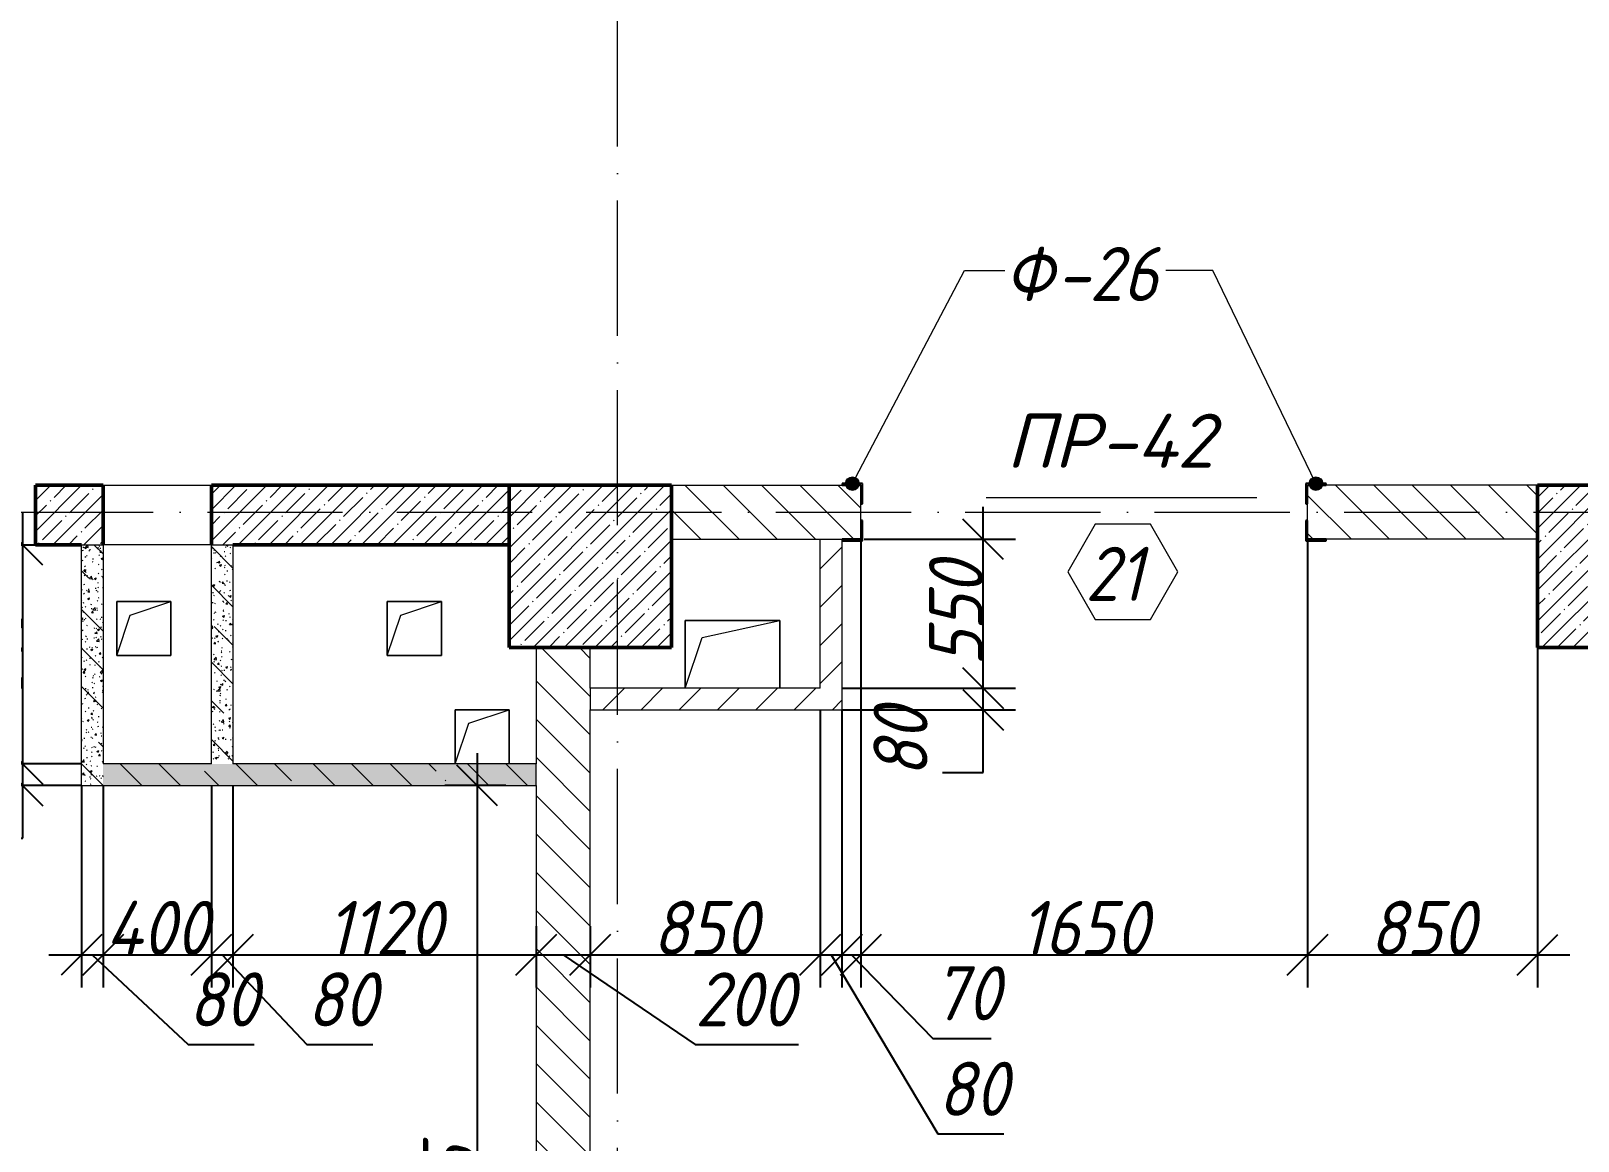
# Model space of a CAD drawing. Header units: millimetres. Extents: x -269418 to 201924, y -5890 to 98643.
# Drawn here: x 27443 to 33160, y 5476 to 9579 of the extents above; entities that cross this region are included whole.
import ezdxf

# ---------------------------------------------------------------- set-up
doc = ezdxf.new("R2010")
doc.units = ezdxf.units.MM
doc.linetypes.add('50_200_ШТРИХ_1Т_ш5_п1_п1_', pattern=[700, 500, -100, 0, -100])
for name, color, linetype, lineweight in [('A-ANNO-DIMS', 7, 'Continuous', 9), ('A-DOOR-IDEN', 7, 'Continuous', 9), ('A-FLOR', 7, 'Continuous', 9), ('A-GENM', 7, 'Continuous', 9), ('A-GENM-1', 7, 'Continuous', 25), ('A-GENM-IDEN', 7, 'Continuous', 9), ('A-WALL-3', 7, 'Continuous', 50), ('A-WALL-PATT-2', 7, 'Continuous', 5), ('I-WALL', 7, 'Continuous', 5), ('S-COLS', 7, 'Continuous', 9), ('S-COLS-1', 7, 'Continuous', 5), ('S-COLS-2', 7, 'Continuous', 50), ('Оси-1', 7, '50_200_ШТРИХ_1Т_ш5_п1_п1_', 9)]:
    doc.layers.add(name, color=color, linetype=linetype, lineweight=lineweight)
for name, color, linetype, lineweight, true_color in [('A-WALL-4', 7, 'Continuous', 5, 0x008000), ('A-WALL-6', 7, 'Continuous', 13, 0x0070df), ('A-WALL-9', 7, 'Continuous', 5, 0x0070df), ('A-WALL-FNSH-2', 7, 'Continuous', 13, 0xce0000), ('A-WALL-FNSH-3', 7, 'Continuous', 13, 0x008000), ('A-WALL-FNSH-4', 7, 'Continuous', 13, 0x0070df), ('A-WALL-PATT-1', 7, 'Continuous', 5, 0xce0000), ('A-WALL-PATT-3', 7, 'Continuous', 5, 0x008000), ('A-WALL-PATT-4', 7, 'Continuous', 5, 0x0070df)]:
    doc.layers.add(name, color=color, linetype=linetype, lineweight=lineweight, true_color=true_color)
doc.styles.add('ISOCPEUR_I_2', font='isocpeui.ttf', dxfattribs={"width": 0.9, "height": 200})
doc.styles.add('ISOCPEUR_I_4', font='isocpeui.ttf', dxfattribs={"height": 200})
doc.dimstyles.new('ISO-2_0_0_9К_СРЕДНИЙ_1', dxfattribs={"dimscale": 304.8, "dimtxt": 199.196235, "dimasz": 0.492126, "dimexe": 0.393701, "dimexo": 0, "dimgap": 0, "dimtad": 1, "dimdec": 0, "dimzin": 0, "dimdsep": 46, "dimtxsty": 'ISOCPEUR_I_2', "dimblk1": 'OBLIQUE', "dimblk2": 'OBLIQUE', "dimsah": 1, "dimcen": 0.09, "dimdle": 0.393701, "dimazin": 0, "dimtfac": 1, "dimtdec": 4, "dimtix": 1, "dimtmove": 1, "dimatfit": 3, "dimfxl": 1, "dimtvp": 1, "dimtolj": 1, "dimtzin": 0, "dimarcsym": 2})
doc.dimstyles.new('ISO-2_0_0_9К_СРЕДНИЙ_2', dxfattribs={"dimscale": 304.8, "dimtxt": 199.196235, "dimasz": 0.492126, "dimexe": 0.393701, "dimexo": 0, "dimgap": 0, "dimtad": 1, "dimdec": 0, "dimzin": 0, "dimdsep": 46, "dimtxsty": 'ISOCPEUR_I_2', "dimblk1": 'OBLIQUE', "dimblk2": 'OBLIQUE', "dimsah": 1, "dimcen": 0.09, "dimdle": 0.393701, "dimazin": 0, "dimtfac": 1, "dimtdec": 4, "dimtix": 1, "dimtmove": 0, "dimatfit": 3, "dimfxl": 1, "dimtvp": 1, "dimtolj": 1, "dimtzin": 0, "dimarcsym": 2})
pattern_1 = [(135, (0, 0), (-70.71068, -70.71068), [])]
pattern_2 = [(45, (0, 0), (-70.71068, 70.71068), [])]
pattern_3 = [(50, (0, 0), (72.87376, -6.37607), [7.62, -83.82]), (355, (0, 0), (-14.09699, 76.42244), [6.096, -67.056]), (100.451, (6.07, -0.53), (58.77696, 70.04687), [6.476, -71.236]), (46.184, (0, 20.32), (108.43142, -16.81745), [11.43, -125.73]), (96.636, (9.04, 18.92), (94.961, 98.9709), [9.714, -106.854]), (351.184, (0, 20.32), (94.96227, 98.9702), [9.144, -100.584]), (21, (10.16, 15.24), (60.64565, -40.90654), [7.62, -83.82]), (326, (10.16, 15.24), (24.72083, 73.67493), [6.096, -67.056]), (71.451, (15.214, 11.83), (85.36689, 32.76874), [6.476, -71.236]), (37.5, (0, 0), (1.235525, 33.822432), [3.353, -62.89, 3.353, -64.719, -67.31]), (37.5, (0, 0), (1.235525, 33.822432), [-134.315, 3.353, -63.957]), (7.5, (0, 0), (26.728146, 40.07255), [3.353, -35.458, 3.353, -61.366, -25.654]), (7.5, (0, 0), (26.728146, 40.07255), [-103.53, 3.353, -22.301]), (327.5, (-22.657, 0), (54.236318, -2.292117), [3.353, -22.047, 3.353, -75.895, -105.156]), (327.5, (-22.657, 0), (54.236318, -2.292117), [-104.648, 3.353, -101.803]), (317.5, (-32.817, 0), (59.25158, 10.17014), [3.353, -29.667, 3.353, -49.276, -74.676]), (317.5, (-32.817, 0), (59.25158, 10.17014), [-85.649, 3.353, -71.323])]
pattern_4 = [(135, (0, 0), (-142.5612, -142.5612), []), (135, (142.56, 0), (-142.5612, -142.5612), [252.016, -50.403, 3.353, -47.05])]

# ---------------------------------------------------------------- blocks, each defined once
blk = doc.blocks.new('AR_Отверстие прямоугольное _в плите_ - AR_Отверстие прямоугольное _в плите_-24498783-АР1_1_Кладочный план 3 этажа')
at = {"layer": 'A-GENM'}
for p, q in [((175, 125), (-175, 125)), ((-175, 125), (-175, -125)), ((-112.5, 62.5), (175, 125)), ((175, -125), (175, 125)), ((-175, -125), (-112.5, 62.5))]:
    blk.add_line(p, q, dxfattribs=at)
blk = doc.blocks.new('AR_Отверстие прямоугольное _в плите_ - AR_Отверстие прямоугольное _в плите_-V24-АР1_1_Кладочный план 3 этажа')
at = {"layer": 'A-GENM'}
for p, q in [((100, 100), (-100, 100)), ((-100, 100), (-100, -100)), ((-50, 50), (100, 100)), ((100, -100), (100, 100)), ((-100, -100), (-50, 50)), ((-100, -100), (100, -100))]:
    blk.add_line(p, q, dxfattribs=at)
blk = doc.blocks.new('AR_Отверстие прямоугольное _в плите_ - AR_Отверстие прямоугольное _в плите_-24428611-АР1_1_Кладочный план 3 этажа')
at = {"layer": 'A-GENM'}
for p, q in [((100, 100), (-100, 100)), ((-100, 100), (-100, -100)), ((-50, 50), (100, 100)), ((100, -100), (100, 100)), ((-100, -100), (-50, 50))]:
    blk.add_line(p, q, dxfattribs=at)
blk = doc.blocks.new('Колонна_Несущая_Прямоугольное сечение - 600х600-29565357-АР1_1_Кладочный план 3 этажа')
at = {"layer": 'S-COLS-1'}
h = blk.add_hatch(dxfattribs=at)
h.set_pattern_fill('FP_29', color=256, style=0, pattern_type=2)
h.set_pattern_definition([(45, (-29509.74, -7600), (-57.02463, 57.02463), []), (45, (-29452.72, -7600), (-57.02463, 57.02463), [100.806, -20.161, 3.353, -16.808])])
h.paths.add_polyline_path([(-300, -300), (300, -300), (300, 300), (-300, 300)], flags=0)
at = {"layer": 'S-COLS-2'}
for p, q in [((300, 300), (-300, 300)), ((-300, 300), (-300, -300)), ((300, -300), (300, 300)), ((-300, -300), (300, -300))]:
    blk.add_line(p, q, dxfattribs=at)
blk = doc.blocks.new('Колонна_Несущая_Прямоугольное сечение - 600х600-V52-АР1_1_Кладочный план 3 этажа')
at = {"layer": 'S-COLS-1'}
h = blk.add_hatch(dxfattribs=at)
h.set_pattern_fill('FP_35', color=256, style=0, pattern_type=2)
h.set_pattern_definition([(45, (-33310, -7600), (-57.02463, 57.02463), []), (45, (-33252.975, -7600), (-57.02463, 57.02463), [100.806, -20.161, 3.353, -16.808])])
h.paths.add_polyline_path([(-300, -300), (300, -300), (300, 300), (-300, 300)], flags=0)
at = {"layer": 'S-COLS-2'}
for p, q in [((300, 300), (-300, 300)), ((-300, 300), (-300, -300)), ((300, -300), (300, 300)), ((-300, -300), (300, -300))]:
    blk.add_line(p, q, dxfattribs=at)
blk = doc.blocks.new('Фахверк_СКБ_Уголок - Ф-26_200х3950 h-32688301-АР1_1_Кладочный план 3 этажа')
at = {"layer": 'A-GENM-1'}
for p, q in [((200, 156), (125, 156)), ((125, 156), (125, 81)), ((131, 81), (131, 150)), ((131, 150), (200, 150)), ((200, 150), (200, 156)), ((125, 81), (131, 81)), ((131, 19), (125, 19)), ((125, 19), (125, -56)), ((131, -50), (131, 19)), ((125, -56), (200, -56)), ((200, -50), (131, -50)), ((200, -56), (200, -50))]:
    blk.add_line(p, q, dxfattribs=at)
blk = doc.blocks.new('AAR_СКБ_Марка_Двери_Перемычка и проем - Марка перемычки и проема-25306769-АР1_1_Кладочный план 3 этажа')
at = {"layer": 'A-DOOR-IDEN'}
for p, q in [((-5, 0), (5, 0)), ((-0.968, -0.984), (-1.986, -2.747)), ((1.067, -0.984), (-0.968, -0.984)), ((2.085, -2.747), (1.067, -0.984)), ((-1.986, -2.747), (-0.968, -4.509)), ((1.067, -4.509), (2.085, -2.747)), ((-0.968, -4.509), (1.067, -4.509))]:
    blk.add_line(p, q, dxfattribs=at)
blk = doc.blocks.new('_Oblique')
at = {"color": 0, "linetype": 'ByBlock', "lineweight": -2}
blk.add_line((-0.5, -0.5), (0.5, 0.5), dxfattribs=at)
blk = doc.blocks.new('DIMBLOCK202-АР1_1_Кладочный план 3 этажа')
at = {"layer": 'A-ANNO-DIMS', "color": 0, "lineweight": -2, "transparency": 16777216}
for p, q in [((27629.7, 6790), (27629.7, 6043.9)), ((27709.7, 6788.9), (27709.7, 6043.9)), ((27509.7, 6163.9), (27829.7, 6163.9)), ((27669.7, 6163.9), (28024.1, 5833)), ((28024.1, 5833), (28267.9, 5833))]:
    blk.add_line(p, q, dxfattribs=at)
at = {"layer": 'Defpoints', "color": 0, "transparency": 16777216}
for p in [(27629.7, 6790), (27709.7, 6788.9), (27709.7, 6163.9)]:
    blk.add_point(p, dxfattribs=at)
at = {"layer": 'A-ANNO-DIMS', "color": 0, "lineweight": -2, "transparency": 16777216, "xscale": 150, "yscale": 150, "zscale": 150, "rotation": 180}
blk.add_blockref('_Oblique', (27629.7, 6163.9), dxfattribs=at)
at = {"layer": 'A-ANNO-DIMS', "color": 0, "lineweight": -2, "transparency": 16777216, "xscale": 150, "yscale": 150, "zscale": 150}
blk.add_blockref('_Oblique', (27709.7, 6163.9), dxfattribs=at)
at = {"layer": 'A-ANNO-DIMS', "color": 0, "transparency": 16777216, "insert": (28024.1, 6099.7), "char_height": 200, "width": 303.391, "attachment_point": 1, "line_spacing_factor": 1.149209, "style": 'ISOCPEUR_I_2'}
blk.add_mtext('\\A1;80', dxfattribs=at)
blk = doc.blocks.new('DIMBLOCK203-АР1_1_Кладочный план 3 этажа')
at = {"layer": 'A-ANNO-DIMS', "color": 0, "lineweight": -2, "transparency": 16777216}
for p, q in [((27709.7, 6788.9), (27709.7, 6043.9)), ((28109.7, 6787), (28109.7, 6043.9)), ((27589.7, 6163.9), (28229.7, 6163.9))]:
    blk.add_line(p, q, dxfattribs=at)
at = {"layer": 'Defpoints', "color": 0, "transparency": 16777216}
for p in [(27709.7, 6788.9), (28109.7, 6787), (28109.7, 6163.9)]:
    blk.add_point(p, dxfattribs=at)
at = {"layer": 'A-ANNO-DIMS', "color": 0, "lineweight": -2, "transparency": 16777216, "xscale": 150, "yscale": 150, "zscale": 150, "rotation": 180}
blk.add_blockref('_Oblique', (27709.7, 6163.9), dxfattribs=at)
at = {"layer": 'A-ANNO-DIMS', "color": 0, "lineweight": -2, "transparency": 16777216, "xscale": 150, "yscale": 150, "zscale": 150}
blk.add_blockref('_Oblique', (28109.7, 6163.9), dxfattribs=at)
at = {"layer": 'A-ANNO-DIMS', "color": 0, "transparency": 16777216, "insert": (27909.7, 6263.9), "char_height": 200, "width": 473.474, "attachment_point": 5, "style": 'ISOCPEUR_I_2'}
blk.add_mtext('\\A1;400', dxfattribs=at)
blk = doc.blocks.new('DIMBLOCK204-АР1_1_Кладочный план 3 этажа')
at = {"layer": 'A-ANNO-DIMS', "color": 0, "lineweight": -2, "transparency": 16777216}
for p, q in [((28109.7, 6787), (28109.7, 6043.9)), ((28189.7, 6787), (28189.7, 6043.9)), ((27989.7, 6163.9), (28309.7, 6163.9)), ((28149.7, 6163.9), (28462.7, 5833)), ((28462.7, 5833), (28706.5, 5833))]:
    blk.add_line(p, q, dxfattribs=at)
at = {"layer": 'Defpoints', "color": 0, "transparency": 16777216}
for p in [(28109.7, 6787), (28189.7, 6787), (28189.7, 6163.9)]:
    blk.add_point(p, dxfattribs=at)
at = {"layer": 'A-ANNO-DIMS', "color": 0, "lineweight": -2, "transparency": 16777216, "xscale": 150, "yscale": 150, "zscale": 150, "rotation": 180}
blk.add_blockref('_Oblique', (28109.7, 6163.9), dxfattribs=at)
at = {"layer": 'A-ANNO-DIMS', "color": 0, "lineweight": -2, "transparency": 16777216, "xscale": 150, "yscale": 150, "zscale": 150}
blk.add_blockref('_Oblique', (28189.7, 6163.9), dxfattribs=at)
at = {"layer": 'A-ANNO-DIMS', "color": 0, "transparency": 16777216, "insert": (28462.7, 6099.7), "char_height": 200, "width": 303.391, "attachment_point": 1, "line_spacing_factor": 1.149209, "style": 'ISOCPEUR_I_2'}
blk.add_mtext('\\A1;80', dxfattribs=at)
blk = doc.blocks.new('DIMBLOCK205-АР1_1_Кладочный план 3 этажа')
at = {"layer": 'A-ANNO-DIMS', "color": 0, "lineweight": -2, "transparency": 16777216}
for p, q in [((28189.7, 6787), (28189.7, 6043.9)), ((29309.7, 6269.9), (29309.7, 6043.9)), ((28069.7, 6163.9), (29429.7, 6163.9))]:
    blk.add_line(p, q, dxfattribs=at)
at = {"layer": 'Defpoints', "color": 0, "transparency": 16777216}
for p in [(28189.7, 6787), (29309.7, 6269.9), (29309.7, 6163.9)]:
    blk.add_point(p, dxfattribs=at)
at = {"layer": 'A-ANNO-DIMS', "color": 0, "lineweight": -2, "transparency": 16777216, "xscale": 150, "yscale": 150, "zscale": 150, "rotation": 180}
blk.add_blockref('_Oblique', (28189.7, 6163.9), dxfattribs=at)
at = {"layer": 'A-ANNO-DIMS', "color": 0, "lineweight": -2, "transparency": 16777216, "xscale": 150, "yscale": 150, "zscale": 150}
blk.add_blockref('_Oblique', (29309.7, 6163.9), dxfattribs=at)
at = {"layer": 'A-ANNO-DIMS', "color": 0, "transparency": 16777216, "insert": (28749.7, 6263.9), "char_height": 200, "width": 514.846, "attachment_point": 5, "style": 'ISOCPEUR_I_2'}
blk.add_mtext('\\A1;1120', dxfattribs=at)
blk = doc.blocks.new('DIMBLOCK206-АР1_1_Кладочный план 3 этажа')
at = {"layer": 'A-ANNO-DIMS', "color": 0, "lineweight": -2, "transparency": 16777216}
for p, q in [((29309.7, 6269.9), (29309.7, 6043.9)), ((29509.7, 6269.9), (29509.7, 6043.9)), ((29189.7, 6163.9), (29629.7, 6163.9)), ((29409.7, 6163.9), (29897.1, 5833)), ((29897.1, 5833), (30279.4, 5833))]:
    blk.add_line(p, q, dxfattribs=at)
at = {"layer": 'Defpoints', "color": 0, "transparency": 16777216}
for p in [(29309.7, 6269.9), (29509.7, 6269.9), (29509.7, 6163.9)]:
    blk.add_point(p, dxfattribs=at)
at = {"layer": 'A-ANNO-DIMS', "color": 0, "lineweight": -2, "transparency": 16777216, "xscale": 150, "yscale": 150, "zscale": 150, "rotation": 180}
blk.add_blockref('_Oblique', (29309.7, 6163.9), dxfattribs=at)
at = {"layer": 'A-ANNO-DIMS', "color": 0, "lineweight": -2, "transparency": 16777216, "xscale": 150, "yscale": 150, "zscale": 150}
blk.add_blockref('_Oblique', (29509.7, 6163.9), dxfattribs=at)
at = {"layer": 'A-ANNO-DIMS', "color": 0, "transparency": 16777216, "insert": (29897.1, 6099.7), "char_height": 200, "width": 455.087, "attachment_point": 1, "line_spacing_factor": 1.149209, "style": 'ISOCPEUR_I_2'}
blk.add_mtext('\\A1;200', dxfattribs=at)
blk = doc.blocks.new('DIMBLOCK207-АР1_1_Кладочный план 3 этажа')
at = {"layer": 'A-ANNO-DIMS', "color": 0, "lineweight": -2, "transparency": 16777216}
for p, q in [((30359.7, 7068.9), (30359.7, 6043.9)), ((29509.7, 6269.9), (29509.7, 6043.9)), ((29389.7, 6163.9), (30479.7, 6163.9))]:
    blk.add_line(p, q, dxfattribs=at)
at = {"layer": 'Defpoints', "color": 0, "transparency": 16777216}
for p in [(30359.7, 7068.9), (29509.7, 6269.9), (30359.7, 6163.9)]:
    blk.add_point(p, dxfattribs=at)
at = {"layer": 'A-ANNO-DIMS', "color": 0, "lineweight": -2, "transparency": 16777216, "xscale": 150, "yscale": 150, "zscale": 150, "rotation": 180}
blk.add_blockref('_Oblique', (29509.7, 6163.9), dxfattribs=at)
at = {"layer": 'A-ANNO-DIMS', "color": 0, "lineweight": -2, "transparency": 16777216, "xscale": 150, "yscale": 150, "zscale": 150}
blk.add_blockref('_Oblique', (30359.7, 6163.9), dxfattribs=at)
at = {"layer": 'A-ANNO-DIMS', "color": 0, "transparency": 16777216, "insert": (29934.7, 6263.9), "char_height": 200, "width": 455.087, "attachment_point": 5, "style": 'ISOCPEUR_I_2'}
blk.add_mtext('\\A1;850', dxfattribs=at)
blk = doc.blocks.new('DIMBLOCK208-АР1_1_Кладочный план 3 этажа')
at = {"layer": 'A-ANNO-DIMS', "color": 0, "lineweight": -2, "transparency": 16777216}
for p, q in [((30359.7, 7068.9), (30359.7, 6043.9)), ((30439.7, 7070), (30439.7, 6043.9)), ((30239.7, 6163.9), (30559.7, 6163.9)), ((30399.7, 6163.9), (30794.6, 5502.6)), ((30794.6, 5502.6), (31038.4, 5502.6))]:
    blk.add_line(p, q, dxfattribs=at)
at = {"layer": 'Defpoints', "color": 0, "transparency": 16777216}
for p in [(30359.7, 7068.9), (30439.7, 7070), (30439.7, 6163.9)]:
    blk.add_point(p, dxfattribs=at)
at = {"layer": 'A-ANNO-DIMS', "color": 0, "lineweight": -2, "transparency": 16777216, "xscale": 150, "yscale": 150, "zscale": 150, "rotation": 180}
blk.add_blockref('_Oblique', (30359.7, 6163.9), dxfattribs=at)
at = {"layer": 'A-ANNO-DIMS', "color": 0, "lineweight": -2, "transparency": 16777216, "xscale": 150, "yscale": 150, "zscale": 150}
blk.add_blockref('_Oblique', (30439.7, 6163.9), dxfattribs=at)
at = {"layer": 'A-ANNO-DIMS', "color": 0, "transparency": 16777216, "insert": (30794.6, 5769.2), "char_height": 200, "width": 303.391, "attachment_point": 1, "line_spacing_factor": 1.149209, "style": 'ISOCPEUR_I_2'}
blk.add_mtext('\\A1;80', dxfattribs=at)
blk = doc.blocks.new('DIMBLOCK209-АР1_1_Кладочный план 3 этажа')
at = {"layer": 'A-ANNO-DIMS', "color": 0, "lineweight": -2, "transparency": 16777216}
for p, q in [((30510, 7700), (30510, 6043.9)), ((30439.7, 7070), (30439.7, 6043.9)), ((30319.7, 6163.9), (30630, 6163.9)), ((30474.9, 6163.9), (30775.5, 5855.7)), ((30775.5, 5855.7), (30990.8, 5855.7))]:
    blk.add_line(p, q, dxfattribs=at)
at = {"layer": 'Defpoints', "color": 0, "transparency": 16777216}
for p in [(30510, 7700), (30439.7, 7070), (30510, 6163.9)]:
    blk.add_point(p, dxfattribs=at)
at = {"layer": 'A-ANNO-DIMS', "color": 0, "lineweight": -2, "transparency": 16777216, "xscale": 150, "yscale": 150, "zscale": 150, "rotation": 180}
blk.add_blockref('_Oblique', (30439.7, 6163.9), dxfattribs=at)
at = {"layer": 'A-ANNO-DIMS', "color": 0, "lineweight": -2, "transparency": 16777216, "xscale": 150, "yscale": 150, "zscale": 150}
blk.add_blockref('_Oblique', (30510, 6163.9), dxfattribs=at)
at = {"layer": 'A-ANNO-DIMS', "color": 0, "transparency": 16777216, "insert": (30775.5, 6122.4), "char_height": 200, "width": 303.391, "attachment_point": 1, "line_spacing_factor": 1.149209, "style": 'ISOCPEUR_I_2'}
blk.add_mtext('\\A1;70', dxfattribs=at)
blk = doc.blocks.new('DIMBLOCK210-АР1_1_Кладочный план 3 этажа')
at = {"layer": 'A-ANNO-DIMS', "color": 0, "lineweight": -2, "transparency": 16777216}
for p, q in [((30510, 7700), (30510, 6043.9)), ((32160, 7700), (32160, 6043.9)), ((30390, 6163.9), (32280, 6163.9))]:
    blk.add_line(p, q, dxfattribs=at)
at = {"layer": 'Defpoints', "color": 0, "transparency": 16777216}
for p in [(30510, 7700), (32160, 7700), (32160, 6163.9)]:
    blk.add_point(p, dxfattribs=at)
at = {"layer": 'A-ANNO-DIMS', "color": 0, "lineweight": -2, "transparency": 16777216, "xscale": 150, "yscale": 150, "zscale": 150, "rotation": 180}
blk.add_blockref('_Oblique', (30510, 6163.9), dxfattribs=at)
at = {"layer": 'A-ANNO-DIMS', "color": 0, "lineweight": -2, "transparency": 16777216, "xscale": 150, "yscale": 150, "zscale": 150}
blk.add_blockref('_Oblique', (32160, 6163.9), dxfattribs=at)
at = {"layer": 'A-ANNO-DIMS', "color": 0, "transparency": 16777216, "insert": (31335, 6263.9), "char_height": 200, "width": 560.814, "attachment_point": 5, "style": 'ISOCPEUR_I_2'}
blk.add_mtext('\\A1;1650', dxfattribs=at)
blk = doc.blocks.new('DIMBLOCK211-АР1_1_Кладочный план 3 этажа')
at = {"layer": 'A-ANNO-DIMS', "color": 0, "lineweight": -2, "transparency": 16777216}
for p, q in [((32160, 7700), (32160, 6043.9)), ((33010, 7300), (33010, 6043.9)), ((32040, 6163.9), (33130, 6163.9))]:
    blk.add_line(p, q, dxfattribs=at)
at = {"layer": 'Defpoints', "color": 0, "transparency": 16777216}
for p in [(32160, 7700), (33010, 7300), (33010, 6163.9)]:
    blk.add_point(p, dxfattribs=at)
at = {"layer": 'A-ANNO-DIMS', "color": 0, "lineweight": -2, "transparency": 16777216, "xscale": 150, "yscale": 150, "zscale": 150, "rotation": 180}
blk.add_blockref('_Oblique', (32160, 6163.9), dxfattribs=at)
at = {"layer": 'A-ANNO-DIMS', "color": 0, "lineweight": -2, "transparency": 16777216, "xscale": 150, "yscale": 150, "zscale": 150}
blk.add_blockref('_Oblique', (33010, 6163.9), dxfattribs=at)
at = {"layer": 'A-ANNO-DIMS', "color": 0, "transparency": 16777216, "insert": (32585, 6263.9), "char_height": 200, "width": 455.087, "attachment_point": 5, "style": 'ISOCPEUR_I_2'}
blk.add_mtext('\\A1;850', dxfattribs=at)
blk = doc.blocks.new('DIMBLOCK221-АР1_1_Кладочный план 3 этажа')
at = {"layer": 'A-ANNO-DIMS', "color": 0, "lineweight": -2, "transparency": 16777216}
for p, q in [((27412.6, 6670), (27412.6, 6990)), ((27628.6, 6870), (27292.6, 6870)), ((27629.7, 6790), (27292.6, 6790)), ((27412.6, 6595.2), (27412.6, 6790)), ((27262.6, 6595.2), (27412.6, 6595.2))]:
    blk.add_line(p, q, dxfattribs=at)
at = {"layer": 'Defpoints', "color": 0, "transparency": 16777216}
for p in [(27412.6, 6870), (27628.6, 6870), (27629.7, 6790)]:
    blk.add_point(p, dxfattribs=at)
at = {"layer": 'A-ANNO-DIMS', "color": 0, "lineweight": -2, "transparency": 16777216, "xscale": 150, "yscale": 150, "zscale": 150}
for p, rotation in [((27412.6, 6870), 90), ((27412.6, 6790), 270)]:
    blk.add_blockref('_Oblique', p, dxfattribs=dict(at, rotation=rotation))
at = {"layer": 'A-ANNO-DIMS', "color": 0, "transparency": 16777216, "insert": (27007.4, 6576.8), "char_height": 200, "width": 303.391, "attachment_point": 1, "rotation": 90, "line_spacing_factor": 1.149209, "style": 'ISOCPEUR_I_2'}
blk.add_mtext('\\A1;80', dxfattribs=at)
blk = doc.blocks.new('DIMBLOCK222-АР1_1_Кладочный план 3 этажа')
at = {"layer": 'A-ANNO-DIMS', "color": 0, "lineweight": -2, "transparency": 16777216}
for p, q in [((27412.6, 6750), (27412.6, 7800)), ((27306.5, 7680), (27532.6, 7680)), ((27628.6, 6870), (27292.6, 6870))]:
    blk.add_line(p, q, dxfattribs=at)
at = {"layer": 'Defpoints', "color": 0, "transparency": 16777216}
for p in [(27306.5, 7680), (27412.6, 7680), (27628.6, 6870)]:
    blk.add_point(p, dxfattribs=at)
at = {"layer": 'A-ANNO-DIMS', "color": 0, "lineweight": -2, "transparency": 16777216, "xscale": 150, "yscale": 150, "zscale": 150}
for p, rotation in [((27412.6, 7680), 90), ((27412.6, 6870), 270)]:
    blk.add_blockref('_Oblique', p, dxfattribs=dict(at, rotation=rotation))
at = {"layer": 'A-ANNO-DIMS', "color": 0, "transparency": 16777216, "insert": (27312.6, 7275), "char_height": 200, "width": 409.118, "attachment_point": 5, "rotation": 90, "style": 'ISOCPEUR_I_2'}
blk.add_mtext('\\A1;810', dxfattribs=at)
blk = doc.blocks.new('DIMBLOCK281-АР1_1_Кладочный план 3 этажа')
at = {"layer": 'A-ANNO-DIMS', "color": 0, "lineweight": -2, "transparency": 16777216}
for p, q in [((30961.7, 6950), (30961.7, 7270)), ((30442.8, 7150), (31081.7, 7150)), ((30439.7, 7070), (31081.7, 7070)), ((30961.7, 6838.4), (30961.7, 7070)), ((30811.7, 6838.4), (30961.7, 6838.4))]:
    blk.add_line(p, q, dxfattribs=at)
at = {"layer": 'Defpoints', "color": 0, "transparency": 16777216}
for p in [(30442.8, 7150), (30961.7, 7150), (30439.7, 7070)]:
    blk.add_point(p, dxfattribs=at)
at = {"layer": 'A-ANNO-DIMS', "color": 0, "lineweight": -2, "transparency": 16777216, "xscale": 150, "yscale": 150, "zscale": 150}
for p, rotation in [((30961.7, 7150), 90), ((30961.7, 7070), 270)]:
    blk.add_blockref('_Oblique', p, dxfattribs=dict(at, rotation=rotation))
at = {"layer": 'A-ANNO-DIMS', "color": 0, "transparency": 16777216, "insert": (30556.4, 6820), "char_height": 200, "width": 303.391, "attachment_point": 1, "rotation": 90, "line_spacing_factor": 1.149209, "style": 'ISOCPEUR_I_2'}
blk.add_mtext('\\A1;80', dxfattribs=at)
blk = doc.blocks.new('DIMBLOCK282-АР1_1_Кладочный план 3 этажа')
at = {"layer": 'A-ANNO-DIMS', "color": 0, "lineweight": -2, "transparency": 16777216}
for p, q in [((30961.7, 7030), (30961.7, 7820)), ((30521.6, 7700), (31081.7, 7700)), ((30442.8, 7150), (31081.7, 7150))]:
    blk.add_line(p, q, dxfattribs=at)
at = {"layer": 'Defpoints', "color": 0, "transparency": 16777216}
for p in [(30521.6, 7700), (30961.7, 7700), (30442.8, 7150)]:
    blk.add_point(p, dxfattribs=at)
at = {"layer": 'A-ANNO-DIMS', "color": 0, "lineweight": -2, "transparency": 16777216, "xscale": 150, "yscale": 150, "zscale": 150}
for p, rotation in [((30961.7, 7700), 90), ((30961.7, 7150), 270)]:
    blk.add_blockref('_Oblique', p, dxfattribs=dict(at, rotation=rotation))
at = {"layer": 'A-ANNO-DIMS', "color": 0, "transparency": 16777216, "insert": (30861.7, 7425), "char_height": 200, "width": 455.087, "attachment_point": 5, "rotation": 90, "style": 'ISOCPEUR_I_2'}
blk.add_mtext('\\A1;550', dxfattribs=at)
blk = doc.blocks.new('DIMBLOCK287-АР1_1_Кладочный план 3 этажа')
at = {"layer": 'A-ANNO-DIMS', "color": 0, "lineweight": -2, "transparency": 16777216}
for p, q in [((29092, 6910), (29092, 3525)), ((29198, 6790), (28972, 6790)), ((29303.7, 3645), (28972, 3645))]:
    blk.add_line(p, q, dxfattribs=at)
at = {"layer": 'Defpoints', "color": 0, "transparency": 16777216}
for p in [(29198, 6790), (29092, 3645), (29303.7, 3645)]:
    blk.add_point(p, dxfattribs=at)
at = {"layer": 'A-ANNO-DIMS', "color": 0, "lineweight": -2, "transparency": 16777216, "xscale": 150, "yscale": 150, "zscale": 150}
for p, rotation in [((29092, 6790), 90), ((29092, 3645), 270)]:
    blk.add_blockref('_Oblique', p, dxfattribs=dict(at, rotation=rotation))
at = {"layer": 'A-ANNO-DIMS', "color": 0, "transparency": 16777216, "insert": (28992, 5217.5), "char_height": 200, "width": 579.201, "attachment_point": 5, "rotation": 90, "style": 'ISOCPEUR_I_2'}
blk.add_mtext('\\A1;3145', dxfattribs=at)

msp = doc.modelspace()

# ---------------------------------------------------------------- hatches: boundary and pattern name
at = {"layer": 'A-GENM-IDEN'}
h = msp.add_hatch(color=256, dxfattribs=at)
edge = h.paths.add_edge_path(flags=0)
edge.add_arc((30478.5, 7906), 25, 0, 360)
h = msp.add_hatch(color=256, dxfattribs=at)
edge = h.paths.add_edge_path(flags=0)
edge.add_arc((32191.5, 7906), 25, 0, 360)
at = {"layer": 'A-WALL-PATT-1'}
h = msp.add_hatch(dxfattribs=at)
h.set_pattern_fill('FP_1', color=256, style=0, pattern_type=2)
h.set_pattern_definition(pattern_1)
h.paths.add_polyline_path([(30441, 7700), (30510, 7700), (30510, 7900), (29809.7, 7900), (29809.7, 7700), (30077.3, 7700)], flags=0)
h.paths.add_polyline_path([(32160, 7700), (33010, 7700), (33010, 7900), (32160, 7900), (32160, 7769)], flags=0)
h = msp.add_hatch(dxfattribs=at)
h.set_pattern_fill('FP_1', color=256, style=0, pattern_type=2)
h.set_pattern_definition(pattern_1)
h.paths.add_polyline_path([(29509.7, 500), (29509.7, 3639), (29440.7, 3639), (29440.7, 3645), (29509.7, 3645), (29509.7, 7300), (29309.7, 7300), (29309.7, 3645), (29378.7, 3645), (29378.7, 3639), (29309.7, 3639), (29309.7, 500)], flags=0)
at = {"layer": 'A-WALL-PATT-2'}
h = msp.add_hatch(dxfattribs=at)
h.set_pattern_fill('FP_4', color=256, style=0, pattern_type=2)
h.set_pattern_definition([(45, (0, 0), (-57.02463, 57.02463), []), (45, (57.025, 0), (-57.02463, 57.02463), [100.806, -20.161, 3.353, -16.808])])
h.paths.add_polyline_path([(28723.4, 7680), (29209.7, 7680), (29209.7, 7900), (28109.7, 7900), (28109.7, 7680), (28189.7, 7680)], flags=0)
h.paths.add_polyline_path([(26360, 7680), (26360, 7900), (26160, 7900), (26160, 7680)], flags=0)
h.paths.add_polyline_path([(27460, 7680), (27709.7, 7680), (27709.7, 7900), (27460, 7900)], flags=0)
at = {"layer": 'A-WALL-PATT-3'}
h = msp.add_hatch(dxfattribs=at)
h.set_pattern_fill('FP_5', color=256, style=0, pattern_type=2)
h.set_pattern_definition(pattern_2)
h.paths.add_polyline_path([(30359.7, 7150), (30439.7, 7150), (30439.7, 7700), (30359.7, 7700)], flags=0)
h = msp.add_hatch(dxfattribs=at)
h.set_pattern_fill('FP_5', color=256, style=0, pattern_type=2)
h.set_pattern_definition(pattern_2)
h.paths.add_polyline_path([(30439.7, 7070), (30439.7, 7150), (29509.7, 7150), (29509.7, 7070), (30077.3, 7070)], flags=0)
at = {"layer": 'A-WALL-PATT-4'}
h = msp.add_hatch(dxfattribs=at)
h.set_pattern_fill('FP_6', color=256, style=0, pattern_type=2)
h.set_pattern_definition(pattern_3)
h.paths.add_polyline_path([(27709.7, 6790), (27709.7, 7680), (27629.7, 7680), (27629.7, 6790)], flags=0)
h = msp.add_hatch(dxfattribs=at)
h.set_pattern_fill('FP_7', color=256, style=0, pattern_type=2)
h.set_pattern_definition(pattern_4)
h.paths.add_polyline_path([(27709.7, 6790), (27709.7, 7680), (27629.7, 7680), (27629.7, 6790)], flags=0)
h = msp.add_hatch(dxfattribs=at)
h.set_pattern_fill('FP_6', color=256, style=0, pattern_type=2)
h.set_pattern_definition(pattern_3)
h.paths.add_polyline_path([(28109.7, 6870), (28189.7, 6870), (28189.7, 7680), (28109.7, 7680)], flags=0)
h = msp.add_hatch(dxfattribs=at)
h.set_pattern_fill('FP_7', color=256, style=0, pattern_type=2)
h.set_pattern_definition(pattern_4)
h.paths.add_polyline_path([(28109.7, 6870), (28189.7, 6870), (28189.7, 7680), (28109.7, 7680)], flags=0)
h = msp.add_hatch(dxfattribs=at)
h.set_pattern_fill('FP_6', color=256, style=0, pattern_type=2)
h.set_pattern_definition(pattern_3)
h.paths.add_polyline_path([(27709.7, 6790), (29309.7, 6790), (29309.7, 6870), (27709.7, 6870)], flags=0)
h = msp.add_hatch(dxfattribs=at)
h.set_pattern_fill('FP_7', color=256, style=0, pattern_type=2)
h.set_pattern_definition(pattern_4)
h.paths.add_polyline_path([(27709.7, 6790), (29309.7, 6790), (29309.7, 6870), (27709.7, 6870)], flags=0)

# ---------------------------------------------------------------- linework, layer by layer
at = {"layer": 'A-FLOR'}
for p, q in [((27760, 7470), (27960, 7470)), ((27760, 7270), (27760, 7470)), ((27960, 7470), (27960, 7270)), ((28760, 7470), (28960, 7470)), ((28760, 7270), (28760, 7470)), ((28960, 7470), (28960, 7270)), ((29861, 7400), (30211, 7400)), ((29861, 7150), (29861, 7400)), ((30211, 7400), (30211, 7150)), ((27960, 7270), (27760, 7270)), ((28960, 7270), (28760, 7270)), ((29010.7, 7070), (29210.7, 7070)), ((29010.7, 6870), (29010.7, 7070)), ((29210.7, 7070), (29210.7, 6870))]:
    msp.add_line(p, q, dxfattribs=at)
at = {"layer": 'A-GENM-IDEN'}
for p, q in [((30478.5, 7906), (30892.2, 8692.9)), ((30892.2, 8692.9), (31041.3, 8692.9)), ((31810.1, 8692.9), (31636.8, 8692.9)), ((32191.5, 7906), (31810.1, 8692.9))]:
    msp.add_line(p, q, dxfattribs=at)
for centre in [(30478.5, 7906), (32191.5, 7906)]:
    msp.add_circle(centre, 25, dxfattribs=at)
at = {"layer": 'A-WALL-3'}
for p, q in [((27460, 7680), (27460, 7900)), ((27460, 7900), (27709.7, 7900)), ((27709.7, 7680), (27709.7, 7900)), ((28109.7, 7680), (28109.7, 7900)), ((29209.7, 7900), (28109.7, 7900)), ((27460, 7680), (27629.7, 7680)), ((29209.7, 7680), (28189.7, 7680))]:
    msp.add_line(p, q, dxfattribs=at)
at = {"layer": 'A-WALL-4'}
msp.add_line((29509.7, 7150), (29509.7, 7070), dxfattribs=at)
at = {"layer": 'A-WALL-6'}
for p, q in [((27629.7, 7680), (27709.7, 7680)), ((28109.7, 7680), (28189.7, 7680))]:
    msp.add_line(p, q, dxfattribs=at)
at = {"layer": 'A-WALL-9'}
msp.add_line((29309.7, 6790), (29309.7, 6870), dxfattribs=at)
at = {"layer": 'A-WALL-FNSH-2'}
for p, q in [((29809.7, 7900), (30441, 7900)), ((33010, 7900), (32229, 7900)), ((30510, 7769), (30510, 7831)), ((32160, 7769), (32160, 7831)), ((29809.7, 7700), (30441, 7700)), ((33010, 7700), (32229, 7700)), ((29309.7, 7300), (29309.7, 6870)), ((29509.7, 7150), (29509.7, 7300)), ((29509.7, 3645), (29509.7, 7070)), ((29309.7, 6790), (29309.7, 3645))]:
    msp.add_line(p, q, dxfattribs=at)
at = {"layer": 'A-WALL-FNSH-3'}
for p, q in [((30359.7, 7150), (30359.7, 7700)), ((30439.7, 7700), (30439.7, 7070)), ((30359.7, 7150), (29509.7, 7150)), ((29509.7, 7070), (30439.7, 7070))]:
    msp.add_line(p, q, dxfattribs=at)
at = {"layer": 'A-WALL-FNSH-4'}
for p, q in [((27629.7, 6790), (27629.7, 7680)), ((27709.7, 7680), (27709.7, 6870)), ((28109.7, 6870), (28109.7, 7680)), ((28189.7, 7680), (28189.7, 6870)), ((28109.7, 6870), (27709.7, 6870)), ((29309.7, 6870), (28189.7, 6870)), ((27629.7, 6790), (29309.7, 6790))]:
    msp.add_line(p, q, dxfattribs=at)
at = {"layer": 'I-WALL'}
for p, q in [((27709.7, 7900), (28109.7, 7900)), ((28109.7, 7680), (27709.7, 7680))]:
    msp.add_line(p, q, dxfattribs=at)
at = {"layer": 'Оси-1'}
for p, q in [((29610, -4150), (29610, 28636.9)), ((-6210, 7800), (125951.6, 7800))]:
    msp.add_line(p, q, dxfattribs=at)

# ---------------------------------------------------------------- block references
at = {"layer": 'A-DOOR-IDEN', "xscale": 99.99999999999993, "yscale": 99.99999999999993, "zscale": 99.99999999999993}
msp.add_blockref('AAR_СКБ_Марка_Двери_Перемычка и проем - Марка перемычки и проема-25306769-АР1_1_Кладочный план 3 этажа', (31472.8, 7854.9), dxfattribs=at)
at = {"layer": 'A-GENM'}
for name, p in [('AR_Отверстие прямоугольное _в плите_ - AR_Отверстие прямоугольное _в плите_-V24-АР1_1_Кладочный план 3 этажа', (27860, 7370)), ('AR_Отверстие прямоугольное _в плите_ - AR_Отверстие прямоугольное _в плите_-V24-АР1_1_Кладочный план 3 этажа', (28860, 7370)), ('AR_Отверстие прямоугольное _в плите_ - AR_Отверстие прямоугольное _в плите_-24498783-АР1_1_Кладочный план 3 этажа', (30036, 7275)), ('AR_Отверстие прямоугольное _в плите_ - AR_Отверстие прямоугольное _в плите_-24428611-АР1_1_Кладочный план 3 этажа', (29110.7, 6970))]:
    msp.add_blockref(name, p, dxfattribs=at)
at = {"layer": 'A-GENM-1', "rotation": 180}
msp.add_blockref('Фахверк_СКБ_Уголок - Ф-26_200х3950 h-32688301-АР1_1_Кладочный план 3 этажа', (30641, 7850), dxfattribs=at)
at = {"layer": 'A-GENM-1'}
msp.add_blockref('Фахверк_СКБ_Уголок - Ф-26_200х3950 h-32688301-АР1_1_Кладочный план 3 этажа', (32029, 7750), dxfattribs=at)
at = {"layer": 'S-COLS'}
for name, p in [('Колонна_Несущая_Прямоугольное сечение - 600х600-29565357-АР1_1_Кладочный план 3 этажа', (29509.7, 7600)), ('Колонна_Несущая_Прямоугольное сечение - 600х600-V52-АР1_1_Кладочный план 3 этажа', (33310, 7600))]:
    msp.add_blockref(name, p, dxfattribs=at)

# ---------------------------------------------------------------- texts
at = {"layer": 'A-DOOR-IDEN', "insert": (31338.9, 7672.3), "char_height": 200, "width": 274.177, "attachment_point": 1, "style": 'ISOCPEUR_I_2'}
msp.add_mtext('21', dxfattribs=at)
at = {"layer": 'A-GENM-IDEN', "char_height": 200, "attachment_point": 1}
for s, insert, width, style in [('\\fISOCPEUR|b0|i1|c204|p34|;\\W.9;Ф', (31041.3, 8780.5), 230.886, 'ISOCPEUR_I_2'), ('\\fISOCPEUR|b0|i1|c204|p34|;\\W.9;Ф', (31041.3, 8780.5), 230.886, 'ISOCPEUR_I_2'), ('-26', (31231.8, 8780.5), 476.202, 'ISOCPEUR_I_2'), ('-26', (31231.8, 8780.5), 476.202, 'ISOCPEUR_I_2'), ('ПР', (31047, 8164.2), 416.877, 'ISOCPEUR_I_4'), ('-42', (31391, 8164.2), 561.181, 'ISOCPEUR_I_4')]:
    msp.add_mtext(s, dxfattribs=dict(at, insert=insert, width=width, style=style))

# ---------------------------------------------------------------- dimensions: what is measured, and where the dimension line sits
at = {"layer": 'A-ANNO-DIMS'}
for base, p1, p2, override, picture, middle in [((27412.6, 7680), (27628.6, 6870), (27306.5, 7680), {"dimpost": '<>', "dimfxl": 871.696597}, 'DIMBLOCK222-АР1_1_Кладочный план 3 этажа', (27312.6, 7275)), ((30961.7, 7700), (30442.8, 7150), (30521.6, 7700), {"dimpost": '<>', "dimfxl": 555.624484}, 'DIMBLOCK282-АР1_1_Кладочный план 3 этажа', (30861.7, 7425)), ((29092, 3645), (29198, 6790), (29303.7, 3645), {"dimpost": '<>', "dimfxl": 3146.775532}, 'DIMBLOCK287-АР1_1_Кладочный план 3 этажа', (28992, 5217.5))]:
    dim = msp.add_linear_dim(base=base, p1=p1, p2=p2, angle=90, dimstyle='ISO-2_0_0_9К_СРЕДНИЙ_2', override=override, dxfattribs=at)
    dim.commit()
    dim.dimension.update_dxf_attribs({"geometry": picture, "text_midpoint": middle})
for base, p1, p2, override, picture, middle in [((30510, 6163.9), (30439.7, 7070), (30510, 7700), {"dimpost": '<>', "dimfxl": 633.905339}, 'DIMBLOCK209-АР1_1_Кладочный план 3 этажа', (30775.5, 5855.7)), ((30439.7, 6163.9), (30359.7, 7068.9), (30439.7, 7070), {"dimpost": '<>', "dimfxl": 80.007602}, 'DIMBLOCK208-АР1_1_Кладочный план 3 этажа', (30794.6, 5502.6)), ((27709.7, 6163.9), (27629.7, 6790), (27709.7, 6788.9), {"dimpost": '<>', "dimfxl": 80.007602}, 'DIMBLOCK202-АР1_1_Кладочный план 3 этажа', (28024.1, 5833)), ((28189.7, 6163.9), (28109.7, 6787), (28189.7, 6787), {"dimpost": '<>', "dimfxl": 80}, 'DIMBLOCK204-АР1_1_Кладочный план 3 этажа', (28462.7, 5833)), ((29509.7, 6163.9), (29309.7, 6269.9), (29509.7, 6269.9), {"dimpost": '<>', "dimfxl": 200}, 'DIMBLOCK206-АР1_1_Кладочный план 3 этажа', (29897.1, 5833))]:
    dim = msp.add_linear_dim(base=base, p1=p1, p2=p2, dimstyle='ISO-2_0_0_9К_СРЕДНИЙ_1', override=override, dxfattribs=at)
    dim.commit()
    dim.dimension.update_dxf_attribs({"geometry": picture, "text_midpoint": middle, "dimtype": 160})
for base, p1, p2, override, picture, middle in [((32160, 6163.9), (30510, 7700), (32160, 7700), {"dimpost": '<>', "dimfxl": 1650}, 'DIMBLOCK210-АР1_1_Кладочный план 3 этажа', (31335, 6263.9)), ((33010, 6163.9), (32160, 7700), (33010, 7300), {"dimpost": '<>', "dimfxl": 939.414711}, 'DIMBLOCK211-АР1_1_Кладочный план 3 этажа', (32585, 6263.9)), ((30359.7, 6163.9), (29509.7, 6269.9), (30359.7, 7068.9), {"dimpost": '<>', "dimfxl": 1166.578069}, 'DIMBLOCK207-АР1_1_Кладочный план 3 этажа', (29934.7, 6263.9)), ((28109.7, 6163.9), (27709.7, 6788.9), (28109.7, 6787), {"dimpost": '<>', "dimfxl": 400.004729}, 'DIMBLOCK203-АР1_1_Кладочный план 3 этажа', (27909.7, 6263.9)), ((29309.7, 6163.9), (28189.7, 6787), (29309.7, 6269.9), {"dimpost": '<>', "dimfxl": 1233.550386}, 'DIMBLOCK205-АР1_1_Кладочный план 3 этажа', (28749.7, 6263.9))]:
    dim = msp.add_linear_dim(base=base, p1=p1, p2=p2, dimstyle='ISO-2_0_0_9К_СРЕДНИЙ_2', override=override, dxfattribs=at)
    dim.commit()
    dim.dimension.update_dxf_attribs({"geometry": picture, "text_midpoint": middle})
for base, p1, p2, override, picture, middle in [((30961.7, 7150), (30439.7, 7070), (30442.8, 7150), {"dimpost": '<>', "dimfxl": 80.058043}, 'DIMBLOCK281-АР1_1_Кладочный план 3 этажа', (30833.7, 6838.4)), ((27412.6, 6870), (27629.7, 6790), (27628.6, 6870), {"dimpost": '<>', "dimfxl": 80.007602}, 'DIMBLOCK221-АР1_1_Кладочный план 3 этажа', (27284.6, 6595.2))]:
    dim = msp.add_linear_dim(base=base, p1=p1, p2=p2, angle=90, dimstyle='ISO-2_0_0_9К_СРЕДНИЙ_1', override=override, dxfattribs=at)
    dim.commit()
    dim.dimension.update_dxf_attribs({"geometry": picture, "text_midpoint": middle, "dimtype": 160, "text_rotation": 90})

doc.saveas('drawing.dxf')
